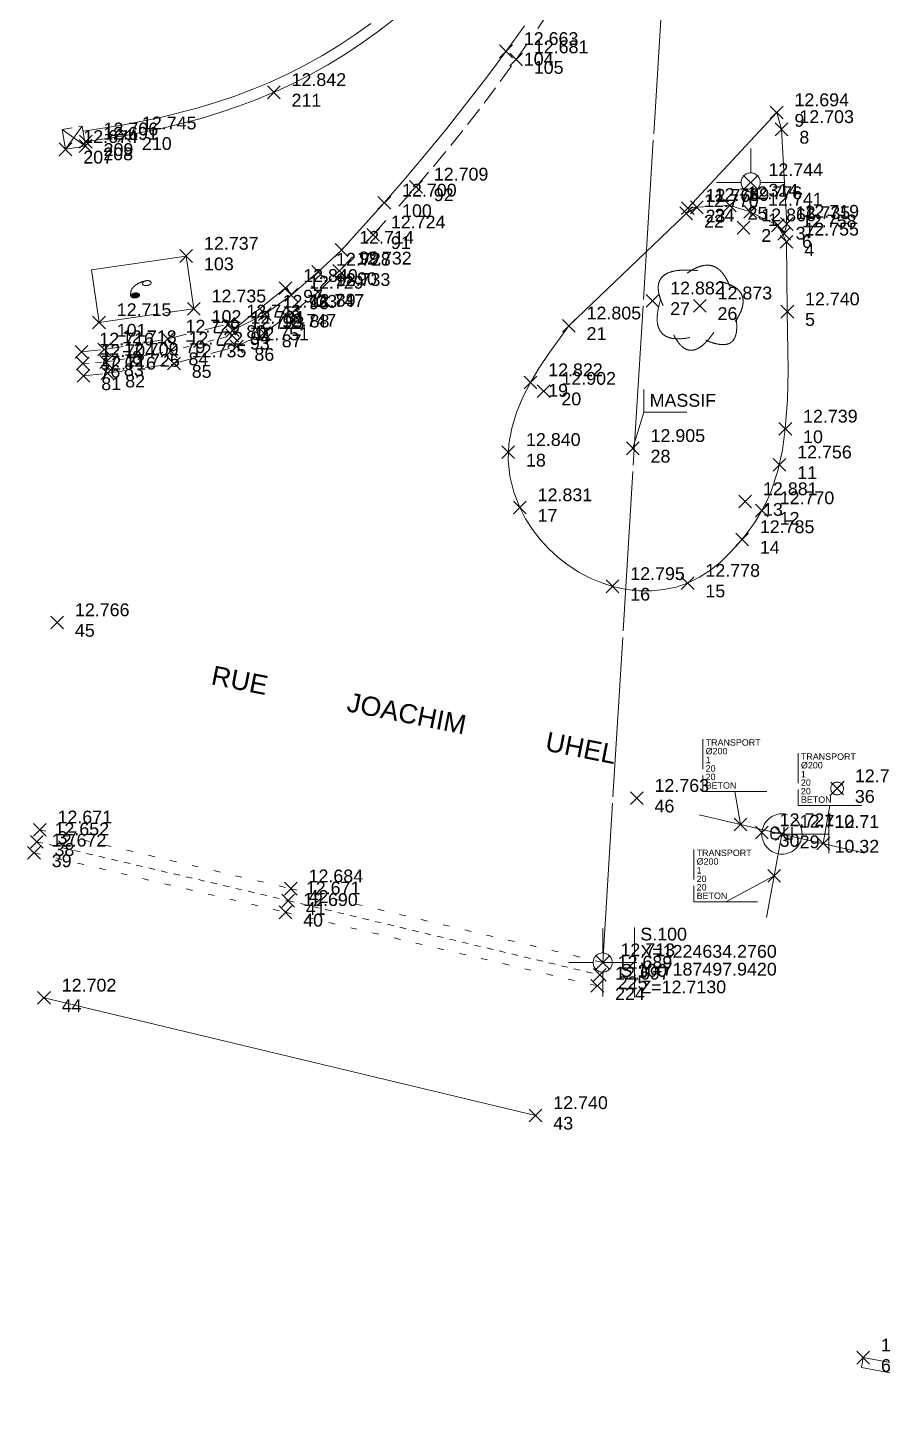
# Model space of a CAD drawing. Header units: metres. Extents: x 1224602 to 1224842, y 7187490 to 7187733.
# Drawn here: x 1224625.27 to 1224638.66, y 7187490.98 to 7187512.58 of the extents above; entities that cross this region are included whole.
import ezdxf
from ezdxf.enums import TextEntityAlignment as Align

# ---------------------------------------------------------------- set-up
doc = ezdxf.new("R2010")
doc.units = ezdxf.units.M
doc.header["$PDMODE"] = 3
doc.header["$PDSIZE"] = 0.1
for name, pattern in [('LL_0822', [2.5, 2.5, 0]), ('LL_0824', [0.35, 0.1, -0.25]), ('LL_0827', [0.2, 0.1, -0.1]), ('LL_0829', [0.6, 0.3, -0.3]), ('ML_2577', [2.5, 2.5, 0]), ('SL_1146', [2.5, 2.5, 0]), ('Socle_Continu', [2.5, 2.5, 0]), ('YL_2901', [2.5, 2.5, 0])]:
    doc.linetypes.add(name, pattern=pattern)
for name, color, linetype, lineweight in [('CLOTU_SCS', 212, 'Socle_Continu', 13), ('EAUPO_SCS', 140, 'Socle_Continu', 13), ('HABIL_SCI', 7, 'Socle_Continu', 13), ('JARDI_SCI', 82, 'Socle_Continu', 13), ('JARDI_SCS', 82, 'Socle_Continu', 13), ('MARQU_PSS', 7, 'Socle_Continu', 13), ('SIGTA_SCI', 7, 'Socle_Continu', 13), ('SIGTM_PSI', 1, 'Socle_Continu', 13), ('SIGTM_SCI', 1, 'Socle_Continu', 13), ('SIGTO_PSI', 255, 'Socle_Continu', 13), ('SIGTO_SCI', 255, 'Socle_Continu', 13), ('TELEC_SCS', 3, 'Socle_Continu', 13), ('VOIRI_SCS', 7, 'Socle_Continu', 13)]:
    doc.layers.add(name, color=color, linetype=linetype, lineweight=lineweight)
for name, color, linetype, lineweight, true_color in [('EAUUS_PSI', 7, 'Socle_Continu', 13, 0x7f3f00), ('EAUUS_SCI', 7, 'Socle_Continu', 13, 0x7f3f00), ('EAUUS_SCS', 7, 'Socle_Continu', 13, 0x7f3f00), ('EAUUS_SCT', 7, 'Socle_Continu', 13, 0x7f3f00), ('SIGTR_PSS', 7, 'Socle_Continu', 13, 0x9966cc), ('SIGTS_PSS', 7, 'Socle_Continu', 13, 0x9966cc)]:
    doc.layers.add(name, color=color, linetype=linetype, lineweight=lineweight, true_color=true_color)
doc.styles.add('Reseaux', font='arial.ttf')
doc.styles.get("Standard").update_dxf_attribs({"font": 'arial.ttf'})
doc.styles.add('Style_1', font='WINGDNG2.TTF')
doc.linetypes.add('CL_0181', pattern='A,3,-0.15,0.4,-0.381,["eu",Standard,S=0.254,R=0,X=-0.2,Y=-0.1],-0.381,0.4,-0.15', length=4.862)
doc.linetypes.add('SL_1142', pattern='A,0.5,0,["£",Style_1,S=0.1,R=0,X=0.2,Y=0],0.5', length=1)

# ---------------------------------------------------------------- blocks, each defined once
blk = doc.blocks.new('YP_1521')
at = {"layer": 'SIGTO_SCI', "color": 7, "linetype": 'Socle_Continu'}
blk.add_point((0, 0), dxfattribs=at)
at = {"layer": 'SIGTA_SCI', "linetype": 'Socle_Continu'}
blk.add_attdef('ALT', (0.278, 0.099), '', height=0.2, dxfattribs=at)
at = {"layer": 'SIGTA_SCI', "linetype": 'Socle_Continu', "flags": 9}
blk.add_attdef('CALQUE_ALT', (1.69, -1.18), '', height=0.2, dxfattribs=at)
at = {"layer": 'SIGTM_SCI', "linetype": 'Socle_Continu'}
blk.add_attdef('MAT', (0.278, -0.223), '', height=0.2, dxfattribs=at)
at = {"layer": 'SIGTM_SCI', "linetype": 'Socle_Continu', "flags": 9}
blk.add_attdef('CALQUE_MAT', (1.69, -1.501), '', height=0.2, dxfattribs=at)
at = {"layer": 'SIGTO_SCI', "linetype": 'Socle_Continu', "flags": 9}
for tag, p in [('ID', (1.69, 0.105)), ('NATURE', (1.69, -0.216)), ('FAMILLE', (1.69, -0.538)), ('CALQUE', (1.69, -0.859)), ('PCRS', (1.69, -1.823))]:
    blk.add_attdef(tag, p, '', height=0.2, dxfattribs=at)
blk = doc.blocks.new('YP_2900')
at = {"layer": 'SIGTO_PSI', "linetype": 'Socle_Continu'}
blk.add_line((0.5, 0), (0, 0), dxfattribs=at)
at = {"layer": 'SIGTO_PSI', "linetype": 'Socle_Continu', "flags": 128}
blk.add_lwpolyline([(0.5, -0.55), (0.5, 0.55)], dxfattribs=at)
at = {"layer": 'SIGTO_PSI', "color": 7, "linetype": 'Socle_Continu'}
blk.add_point((0, 0), dxfattribs=at)
at = {"layer": 'SIGTM_PSI', "color": 1, "linetype": 'Socle_Continu'}
blk.add_attdef('MAT', (0.589, 0.345), '', height=0.2, dxfattribs=at)
at = {"layer": 'SIGTM_PSI', "linetype": 'Socle_Continu', "flags": 9}
blk.add_attdef('CALQUE_MAT', (1.598, -0.695), '', height=0.2, dxfattribs=at)
at = {"layer": 'SIGTO_PSI', "linetype": 'Socle_Continu', "flags": 9}
for tag, p in [('ID', (1.598, 0.59)), ('NATURE', (1.598, 0.269)), ('FAMILLE', (1.598, -0.052)), ('CALQUE', (1.598, -0.374)), ('PCRS', (1.598, -1.016))]:
    blk.add_attdef(tag, p, '', height=0.2, dxfattribs=at)
at = {"layer": 'SIGTO_PSI', "linetype": 'Socle_Continu'}
for tag, p in [('X=', (0.589, 0.075)), ('Y=', (0.589, -0.204)), ('Z=', (0.589, -0.482))]:
    blk.add_attdef(tag, p, '', height=0.2, dxfattribs=at)
blk = doc.blocks.new('TP_1203')
at = {"layer": 'JARDI_SCS', "linetype": 'Socle_Continu'}
for points in [[(-0.02, 0.369, 0.026081), (-0.147, 0.375, 0.000498), (-0.149, 0.375, 0.000061), (-0.149, 0.375, 0.039737), (-0.254, 0.367, 0.05935), (-0.332, 0.345, 0.002412), (-0.335, 0.344, 0.092506), (-0.393, 0.305, 0.000753), (-0.393, 0.305, 0.098491), (-0.424, 0.258, 0.011844), (-0.427, 0.252, 0.083514), (-0.437, 0.191, 0.009601), (-0.437, 0.184, 0.062383), (-0.423, 0.101, 0.027233), (-0.4, 0.034, 0.012932), (-0.386, 0.003)], [(0.317, 0.2, 0.007667), (0.31, 0.219, 0.026874), (0.279, 0.282, 0.047786), (0.236, 0.346, 0.023985), (0.22, 0.364, 0.040407), (0.188, 0.391, 0.05708), (0.15, 0.412, 0.021505), (0.134, 0.418, 0.075257), (0.079, 0.426, 0.004647), (0.075, 0.426, 0.067031), (0.011, 0.416, 0.025669), (-0.025, 0.403, 0.024468), (-0.058, 0.388, 0.036292), (-0.133, 0.341)], [(0.373, -0.166, 0.034341), (0.42, -0.085, 0.016386), (0.431, -0.062, 0.033024), (0.447, -0.013, 0.065516), (0.455, 0.048, 0.004498), (0.455, 0.052, 0.088708), (0.444, 0.108, 0.001985), (0.443, 0.11, 0.087204), (0.413, 0.157, 0.010127), (0.407, 0.164, 0.060799), (0.363, 0.198, 0.037701), (0.311, 0.224, 0.012492), (0.293, 0.231, 0.034867), (0.205, 0.256)], [(-0.414, 0.059, 0.030688), (-0.44, -0.051, 0.042762), (-0.448, -0.139, 0.002681), (-0.448, -0.145, 0.068057), (-0.437, -0.22, 0.027564), (-0.43, -0.238, 0.0661), (-0.407, -0.278, 0.02929), (-0.395, -0.292, 0.071575), (-0.359, -0.319, 0.024959), (-0.339, -0.328, 0.055555), (-0.293, -0.342, 0.042997), (-0.227, -0.347, 0.011964), (-0.208, -0.347, 0.03671), (-0.105, -0.334)], [(0.064, -0.363, 0.004702), (0.076, -0.368, 0.029397), (0.155, -0.395, 0.053456), (0.231, -0.408, 0.017025), (0.243, -0.409, 0.067312), (0.292, -0.402, 0.029038), (0.305, -0.398, 0.085197), (0.338, -0.377, 0.008842), (0.341, -0.374, 0.097758), (0.369, -0.332, 0.000163), (0.369, -0.332, 0.072483), (0.386, -0.268, 0.026786), (0.388, -0.219, 0.018833), (0.387, -0.184, 0.02958), (0.373, -0.081)], [(-0.274, -0.306, 0.039486), (-0.23, -0.38, 0.04359), (-0.198, -0.418, 0.016585), (-0.184, -0.431, 0.081902), (-0.139, -0.459, 0.006579), (-0.135, -0.461, 0.089308), (-0.092, -0.468, 0.016983), (-0.084, -0.468, 0.078527), (-0.037, -0.457, 0.013117), (-0.03, -0.454, 0.063228), (0.027, -0.417, 0.02257), (0.061, -0.386, 0.018838), (0.086, -0.359, 0.027877), (0.148, -0.278)]]:
    blk.add_lwpolyline(points, format="xyb", dxfattribs=at)
at = {"layer": 'JARDI_SCS', "linetype": 'Socle_Continu', "flags": 9}
for tag, p in [('ID', (0.889, 0.246)), ('NATURE', (0.889, -0.075)), ('FAMILLE', (0.889, -0.396)), ('CALQUE', (0.889, -0.718)), ('PCRS', (0.889, -1.039))]:
    blk.add_attdef(tag, p, '', height=0.2, dxfattribs=at)
blk = doc.blocks.new('CP_0161')
at = {"layer": 'EAUUS_SCS', "linetype": 'Socle_Continu', "const_width": 0.0333, "flags": 128}
for points in [[(-0.071, -0.125), (-0.195, -0.125, -0.405328), (-0.27, -0.05), (-0.27, 0.075, -0.999132), (-0.071, 0.075), (-0.071, 0.025), (-0.245, 0.025)], [(0.054, 0.175), (0.054, -0.038, 0.410802), (0.141, -0.125), (0.253, -0.125), (0.253, 0.175)]]:
    blk.add_lwpolyline(points, format="xyb", dxfattribs=at)
at = {"layer": 'EAUUS_SCS', "linetype": 'Socle_Continu'}
blk.add_circle((0, 0), 0.5, dxfattribs=at)
at = {"layer": 'EAUUS_SCS', "linetype": 'Socle_Continu', "flags": 9}
for tag, p in [('ID', (0.989, 0.577)), ('NATURE', (0.989, 0.255)), ('FAMILLE', (0.989, -0.066)), ('CALQUE', (0.989, -0.387)), ('PCRS', (0.989, -0.709)), ('TYPE', (0.989, -1.03))]:
    blk.add_attdef(tag, p, '', height=0.2, dxfattribs=at)
blk = doc.blocks.new('AP_0001')
at = {"layer": 'EAUPO_SCS', "linetype": 'Socle_Continu'}
blk.add_line((0.113, 0.113), (-0.113, -0.113), dxfattribs=at)
blk.add_circle((0, 0), 0.1, dxfattribs=at)
at = {"layer": 'EAUPO_SCS', "linetype": 'Socle_Continu', "flags": 9}
for tag, p in [('ID', (0.809, 0.507)), ('NATURE', (0.809, 0.186)), ('FAMILLE', (0.809, -0.135)), ('CALQUE', (0.809, -0.456)), ('PCRS', (0.809, -0.778))]:
    blk.add_attdef(tag, p, '', height=0.2, dxfattribs=at)
blk = doc.blocks.new('LP_0842')
at = {"layer": 'VOIRI_SCS', "linetype": 'Socle_Continu', "flags": 128}
blk.add_lwpolyline([(1, 0), (1, 0.5), (0, 0)], dxfattribs=at)
at = {"layer": 'VOIRI_SCS', "linetype": 'Socle_Continu', "flags": 9}
for tag, p in [('ID', (1.488, 0.614)), ('NATURE', (1.488, 0.292)), ('FAMILLE', (1.488, -0.029)), ('CALQUE', (1.488, -0.35)), ('PCRS', (1.488, -0.672))]:
    blk.add_attdef(tag, p, '', height=0.2, dxfattribs=at)
blk = doc.blocks.new('IP_0645')
at = {"layer": 'TELEC_SCS', "linetype": 'Socle_Continu'}
h = blk.add_hatch(color=256, dxfattribs=at)
edge = h.paths.add_edge_path()
edge.add_ellipse((0.552, 0.603), major_axis=(-0.0325, 0.0325), ratio=1, start_angle=-134.959, end_angle=45.041, ccw=False)
edge.add_ellipse((0.552, 0.603), major_axis=(0.0325, 0.0325), ratio=1, start_angle=135.041, end_angle=315.041, ccw=False)
h = blk.add_hatch(color=256, dxfattribs=at)
edge = h.paths.add_edge_path()
edge.add_ellipse((0.414, 0.404), major_axis=(0.0324, 0.0324), ratio=1, start_angle=-44.959, end_angle=135.041, ccw=False)
edge.add_ellipse((0.414, 0.404), major_axis=(0.0324, 0.0324), ratio=1, start_angle=135.041, end_angle=315.041, ccw=False)
at = {"layer": 'TELEC_SCS', "linetype": 'Socle_Continu', "flags": 128}
blk.add_lwpolyline([(0, 1), (1, 1), (1, 0), (0, 0)], close=True, dxfattribs=at)
at = {"layer": 'TELEC_SCS', "linetype": 'Socle_Continu'}
for points in [[(0.47, 0.622, 0.070816), (0.429, 0.592, 0.035655), (0.413, 0.573, 0.098491)], [(0.55, 0.649, 0.060394), (0.492, 0.633, 0.025244), (0.47, 0.622, 0.098491)], [(0.598, 0.603, 0.098311), (0.594, 0.621, 0.098491), (0.584, 0.636, 0.098491), (0.57, 0.646, 0.098491), (0.552, 0.649, 0.098491), (0.534, 0.646, 0.098491), (0.52, 0.636, 0.098491), (0.51, 0.621, 0.098491), (0.506, 0.603, 0.000179), (0.506, 0.603, 0.098491)], [(0.506, 0.603, 0.098311), (0.51, 0.586, 0.098491), (0.52, 0.571, 0.098491), (0.534, 0.561, 0.098491), (0.552, 0.557, 0.098491), (0.57, 0.561, 0.098491), (0.584, 0.571, 0.098491), (0.594, 0.586, 0.098491), (0.598, 0.603, 0.000179), (0.598, 0.603, 0.098491)], [(0.378, 0.5, 0.062521), (0.367, 0.41, 0.003745), (0.367, 0.404, 0.098491)], [(0.46, 0.404, 0.098311), (0.457, 0.422, 0.098491), (0.447, 0.437, 0.098491), (0.432, 0.447, 0.098491), (0.414, 0.45, 0.098491), (0.397, 0.447, 0.098491), (0.382, 0.437, 0.098491), (0.372, 0.422, 0.098491), (0.369, 0.404, 0.000179), (0.369, 0.404, 0.098491)], [(0.413, 0.573, 0.059478), (0.388, 0.529, 0.035459), (0.378, 0.5, 0.098491)], [(0.369, 0.404, 0.098311), (0.372, 0.387, 0.098491), (0.382, 0.372, 0.098491), (0.397, 0.362, 0.098491), (0.414, 0.359, 0.098491), (0.432, 0.362, 0.098491), (0.447, 0.372, 0.098491), (0.457, 0.387, 0.098491), (0.46, 0.404, 0.000179), (0.46, 0.404, 0.098491)]]:
    blk.add_lwpolyline(points, format="xyb", dxfattribs=at)
at = {"layer": 'TELEC_SCS', "linetype": 'Socle_Continu', "flags": 9}
for tag, p in [('ID', (1.139, 0.951)), ('NATURE', (1.139, 0.63)), ('FAMILLE', (1.139, 0.309)), ('CALQUE', (1.139, -0.012)), ('PCRS', (1.139, -0.334))]:
    blk.add_attdef(tag, p, '', height=0.2, dxfattribs=at)
blk = doc.blocks.new('SP_1162')
at = {"layer": 'CLOTU_SCS', "linetype": 'Socle_Continu'}
for p, q in [((0, 0), (1, 1)), ((0, 1), (1, 0))]:
    blk.add_line(p, q, dxfattribs=at)
at = {"layer": 'CLOTU_SCS', "linetype": 'Socle_Continu', "flags": 128}
blk.add_lwpolyline([(1, 0), (0, 0), (0, 1), (1, 1)], close=True, dxfattribs=at)
at = {"layer": 'CLOTU_SCS', "linetype": 'Socle_Continu', "flags": 9}
for tag, p in [('NATURE', (1.089, -0.022)), ('ID', (1.089, 0.299)), ('CALQUE', (1.089, -0.665)), ('FAMILLE', (1.089, -0.344)), ('PCRS', (1.089, -0.986))]:
    blk.add_attdef(tag, p, '', height=0.2, dxfattribs=at)
blk = doc.blocks.new('YP_2908')
at = {"layer": 'SIGTR_PSS', "linetype": 'Socle_Continu'}
for p, q in [((0, 0.15), (0, 0.533)), ((-0.15, 0), (-0.533, 0)), ((0.15, 0), (0.533, 0)), ((0.533, 0), (0.15, 0)), ((0, -0.15), (0, -0.533))]:
    blk.add_line(p, q, dxfattribs=at)
blk.add_circle((0, 0), 0.15, dxfattribs=at)
at = {"layer": 'SIGTR_PSS', "linetype": 'Socle_Continu', "flags": 9}
for tag, p in [('ID', (0.884, 0.274)), ('NATURE', (0.884, -0.047)), ('FAMILLE', (0.884, -0.368)), ('CALQUE', (0.884, -0.689)), ('PCRS', (0.884, -1.011))]:
    blk.add_attdef(tag, p, '', height=0.2, dxfattribs=at)
blk = doc.blocks.new('YP_2903')
at = {"layer": 'SIGTR_PSS', "color": 1, "linetype": 'Socle_Continu'}
blk.add_line((0, 0.15), (0, 0.533), dxfattribs=at)
at = {"layer": 'SIGTR_PSS', "color": 5, "linetype": 'Socle_Continu'}
blk.add_line((-0.15, 0), (-0.533, 0), dxfattribs=at)
at = {"layer": 'SIGTR_PSS', "color": 3, "linetype": 'Socle_Continu'}
blk.add_line((0.15, 0), (0.533, 0), dxfattribs=at)
at = {"layer": 'SIGTR_PSS', "color": 2, "linetype": 'Socle_Continu'}
blk.add_line((0, -0.15), (0, -0.533), dxfattribs=at)
at = {"layer": 'SIGTR_PSS', "color": 4, "linetype": 'Socle_Continu'}
blk.add_circle((0, 0), 0.15, dxfattribs=at)
at = {"layer": 'SIGTR_PSS', "linetype": 'Socle_Continu', "flags": 9}
for tag, p in [('ID', (1.343, 0.305)), ('NATURE', (1.343, -0.016)), ('FAMILLE', (1.343, -0.337)), ('CALQUE', (1.343, -0.659)), ('PCRS', (1.343, -0.98))]:
    blk.add_attdef(tag, p, '', height=0.2, dxfattribs=at)
blk = doc.blocks.new('ZP_1565')
at = {"layer": 'HABIL_SCI', "linetype": 'Socle_Continu'}
blk.add_attdef('TYPE', text='', height=0.3, dxfattribs=at).set_placement((0, 0), align=Align.MIDDLE_CENTER)
at = {"layer": 'HABIL_SCI', "linetype": 'Socle_Continu', "flags": 9}
for tag, p in [('ID', (0.547, -0.599)), ('NATURE', (0.547, -0.92)), ('FAMILLE', (0.547, -1.242)), ('CALQUE', (0.547, -1.563)), ('PCRS', (0.533, -1.833))]:
    blk.add_attdef(tag, p, '', height=0.2, dxfattribs=at)
blk = doc.blocks.new('*U58')
at = {"layer": 'EAUUS_PSI', "linetype": 'Socle_Continu'}
blk.add_line((0.733, 0), (0, 0), dxfattribs=at)
at = {"layer": 'EAUUS_PSI', "linetype": 'Socle_Continu', "flags": 128}
blk.add_lwpolyline([(0.733, -0.3), (0.733, 0.3)], dxfattribs=at)
at = {"layer": 'EAUUS_PSI', "linetype": 'Socle_Continu'}
blk.add_point((0, 0), dxfattribs=at)
at = {"layer": 'EAUUS_PSI', "linetype": 'Socle_Continu', "style": 'Reseaux', "flags": 9}
for tag, p in [('ID', (2.525, 0.541)), ('NATURE', (2.525, 0.22))]:
    blk.add_attdef(tag, p, '', height=0.2, dxfattribs=at)
at = {"layer": 'EAUUS_PSI', "linetype": 'Socle_Continu'}
for tag, p in [('TAMPON', (0.824, 0.196)), ('RADIER', (0.824, -0.192))]:
    blk.add_attdef(tag, text='', height=0.2, dxfattribs=at).set_placement(p, align=Align.MIDDLE_LEFT)
at = {"layer": 'EAUUS_PSI', "linetype": 'Socle_Continu', "flags": 9}
for tag, p in [('FAMILLE', (2.525, -0.101)), ('CALQUE', (2.525, -0.423))]:
    blk.add_attdef(tag, p, '', height=0.2, dxfattribs=at)
blk = doc.blocks.new('*U57')
at = {"layer": 'EAUUS_SCI', "linetype": 'Socle_Continu'}
blk.add_line((-0.182, 1.035), (0, 0), dxfattribs=at)
at = {"layer": 'EAUUS_SCI', "linetype": 'Socle_Continu', "flags": 128}
blk.add_lwpolyline([(0.818, 1.035), (-1.182, 1.035), (-1.182, 2.674)], dxfattribs=at)
at = {"layer": 'EAUUS_SCI', "linetype": 'Socle_Continu'}
blk.add_point((0, 0), dxfattribs=at)
for tag, p in [('TYPE', (-1.093, 2.469)), ('DIAM', (-1.093, 2.199)), ('NBR', (-1.093, 1.92)), ('LARG', (-1.093, 1.654)), ('HAUT', (-1.093, 1.389)), ('MATER', (-1.093, 1.123))]:
    blk.add_attdef(tag, p, '', height=0.2, dxfattribs=at)
at = {"layer": 'EAUUS_SCI', "linetype": 'Socle_Continu', "flags": 9}
for tag, p in [('NATURE', (2.47, 1.097)), ('ID', (2.47, 1.418)), ('FAMILLE', (2.47, 0.776)), ('CALQUE', (2.47, 0.454))]:
    blk.add_attdef(tag, p, '', height=0.2, dxfattribs=at)
blk = doc.blocks.new('*U59')
at = {"layer": 'EAUUS_SCI', "linetype": 'Socle_Continu'}
blk.add_line((-1.516, -0.814), (0, 0), dxfattribs=at)
at = {"layer": 'EAUUS_SCI', "linetype": 'Socle_Continu', "flags": 128}
blk.add_lwpolyline([(-0.516, -0.814), (-2.516, -0.814), (-2.516, 0.825)], dxfattribs=at)
at = {"layer": 'EAUUS_SCI', "linetype": 'Socle_Continu'}
blk.add_point((0, 0), dxfattribs=at)
at = {"layer": 'EAUUS_SCI', "linetype": 'Socle_Continu', "flags": 9}
for tag, p in [('NATURE', (2.47, 1.097)), ('ID', (2.47, 1.418)), ('FAMILLE', (2.47, 0.776)), ('CALQUE', (2.47, 0.454))]:
    blk.add_attdef(tag, p, '', height=0.2, dxfattribs=at)
at = {"layer": 'EAUUS_SCI', "linetype": 'Socle_Continu'}
for tag, p in [('TYPE', (-2.427, 0.62)), ('DIAM', (-2.427, 0.349)), ('NBR', (-2.427, 0.071)), ('LARG', (-2.427, -0.195)), ('HAUT', (-2.427, -0.461)), ('MATER', (-2.427, -0.726))]:
    blk.add_attdef(tag, p, '', height=0.2, dxfattribs=at)
blk = doc.blocks.new('*U60')
at = {"layer": 'EAUUS_SCI', "linetype": 'Socle_Continu'}
blk.add_line((0.209, 1.19), (0, 0), dxfattribs=at)
at = {"layer": 'EAUUS_SCI', "linetype": 'Socle_Continu', "flags": 128}
blk.add_lwpolyline([(1.209, 1.19), (-0.791, 1.19), (-0.791, 2.828)], dxfattribs=at)
at = {"layer": 'EAUUS_SCI', "linetype": 'Socle_Continu'}
blk.add_point((0, 0), dxfattribs=at)
for tag, p in [('TYPE', (-0.702, 2.623)), ('DIAM', (-0.702, 2.353)), ('NBR', (-0.702, 2.074)), ('LARG', (-0.702, 1.809)), ('HAUT', (-0.702, 1.543)), ('MATER', (-0.702, 1.277))]:
    blk.add_attdef(tag, p, '', height=0.2, dxfattribs=at)
at = {"layer": 'EAUUS_SCI', "linetype": 'Socle_Continu', "flags": 9}
for tag, p in [('NATURE', (2.47, 1.097)), ('ID', (2.47, 1.418)), ('FAMILLE', (2.47, 0.776)), ('CALQUE', (2.47, 0.454))]:
    blk.add_attdef(tag, p, '', height=0.2, dxfattribs=at)
blk = doc.blocks.new('*U113')
at = {"layer": 'JARDI_SCI', "linetype": 'Socle_Continu'}
blk.add_line((0.175, 0.564), (0, 0), dxfattribs=at)
at = {"layer": 'JARDI_SCI', "linetype": 'Socle_Continu', "flags": 128}
blk.add_lwpolyline([(0.848, 0.564), (0.175, 0.564), (0.175, 0.921)], dxfattribs=at)
at = {"layer": 'JARDI_SCI', "linetype": 'Socle_Continu'}
blk.add_point((0, 0), dxfattribs=at)
blk.add_attdef('TXT', (0.264, 0.651), '', height=0.2, dxfattribs=at)
at = {"layer": 'JARDI_SCI', "linetype": 'Socle_Continu', "flags": 9}
for tag, p in [('ID', (1.967, 0.144)), ('NATURE', (1.967, -0.177)), ('FAMILLE', (1.967, -0.499)), ('CALQUE', (1.967, -0.82)), ('PCRS', (1.967, -1.141))]:
    blk.add_attdef(tag, p, '', height=0.2, dxfattribs=at)

msp = doc.modelspace()

# ---------------------------------------------------------------- linework, layer by layer
at = {"layer": 'CLOTU_SCS', "linetype": 'SL_1146'}
for points in [[(1224626.139, 7187510.958, 12.683), (1224626.754, 7187511.053, 12.731), (1224627.351, 7187511.171, 12.762), (1224627.941, 7187511.321, 12.788), (1224628.23, 7187511.409, 12.799), (1224628.516, 7187511.506, 12.81), (1224628.799, 7187511.613, 12.821), (1224629.059, 7187511.721, 12.83), (1224629.077, 7187511.729, 12.83), (1224629.353, 7187511.857, 12.837), (1224629.622, 7187511.994, 12.834), (1224629.886, 7187512.142, 12.831), (1224630.145, 7187512.3, 12.828), (1224630.397, 7187512.467, 12.825), (1224630.643, 7187512.643, 12.822)], [(1224626.167, 7187510.79, 12.704), (1224626.783, 7187510.886, 12.745), (1224627.388, 7187511.005, 12.769), (1224627.986, 7187511.157, 12.793), (1224628.281, 7187511.247, 12.805), (1224628.574, 7187511.346, 12.818), (1224628.862, 7187511.455, 12.83), (1224629.126, 7187511.565, 12.842), (1224629.147, 7187511.574, 12.842), (1224629.427, 7187511.704, 12.837), (1224629.702, 7187511.844, 12.832), (1224629.972, 7187511.995, 12.828), (1224630.236, 7187512.156, 12.825), (1224630.494, 7187512.327, 12.822), (1224630.745, 7187512.507, 12.82), (1224630.989, 7187512.696, 12.819)], [(1224641.666, 7187490.978, 12.68), (1224638.326, 7187491.6, 12.68), (1224638.355, 7187491.757, 12.68)], [(1224641.688, 7187491.136, 12.608), (1224641.669, 7187491.14, 12.609), (1224638.355, 7187491.757, 12.68)]]:
    msp.add_polyline3d(points, dxfattribs=at)
at = {"layer": 'CLOTU_SCS', "linetype": 'SL_1142'}
msp.add_polyline3d([(1224633.224, 7187495.549, 12.74), (1224625.528, 7187497.389, 12.702)], dxfattribs=at)
at = {"layer": 'EAUUS_SCT', "linetype": 'CL_0181'}
for points in [[(1224637.082, 7187499.954, 10.32), (1224635.787, 7187500.252, 10.32)], [(1224636.838, 7187498.647, 10.32), (1224637.082, 7187499.954, 10.32)], [(1224637.082, 7187499.954, 10.32), (1224638.377, 7187499.655, 10.32)]]:
    msp.add_polyline3d(points, dxfattribs=at)
at = {"layer": 'MARQU_PSS', "linetype": 'ML_2577'}
msp.add_polyline3d([(1224637.118, 7187509.352, 12.758), (1224637.157, 7187509.503, 12.719), (1224637.077, 7187510.985, 12.703), (1224637, 7187511.249, 12.694), (1224635.609, 7187509.751, 12.764), (1224635.75, 7187509.765, 12.759)], dxfattribs=at)
at = {"layer": 'SIGTS_PSS', "linetype": 'YL_2901'}
msp.add_polyline3d([(1224634.276, 7187497.942, 12.713), (1224637.589, 7187551.832, 12.266), (1224655.154, 7187593.64, 11.976), (1224718.643, 7187594.665, 11.273)], dxfattribs=at)
at = {"layer": 'VOIRI_SCS', "linetype": 'LL_0829'}
for points in [[(1224626.147, 7187507.126, 12.716), (1224626.521, 7187507.169, 12.725), (1224627.563, 7187507.319, 12.735), (1224628.544, 7187507.585, 12.751), (1224628.972, 7187507.797, 12.747), (1224629.408, 7187508.107, 12.747), (1224629.818, 7187508.435, 12.733), (1224630.152, 7187508.77, 12.732), (1224630.681, 7187509.335, 12.724), (1224631.353, 7187510.085, 12.709), (1224631.628, 7187510.406, 12.704), (1224631.897, 7187510.732, 12.7), (1224632.161, 7187511.062, 12.695), (1224632.419, 7187511.396, 12.69), (1224632.672, 7187511.735, 12.686), (1224632.919, 7187512.078, 12.681), (1224633.259, 7187512.566, 12.672), (1224633.594, 7187513.057, 12.662)], [(1224626.116, 7187507.503, 12.716), (1224626.472, 7187507.538, 12.718), (1224627.466, 7187507.705, 12.729), (1224628.418, 7187507.941, 12.743)]]:
    msp.add_polyline3d(points, dxfattribs=at)
at = {"layer": 'VOIRI_SCS', "linetype": 'LL_0822'}
for points in [[(1224630.856, 7187509.835, 12.7), (1224631.188, 7187510.219, 12.694), (1224631.514, 7187510.607, 12.688), (1224631.835, 7187511, 12.681), (1224632.15, 7187511.398, 12.675), (1224632.459, 7187511.8, 12.669), (1224632.762, 7187512.207, 12.663), (1224633.05, 7187512.604, 12.653)], [(1224628.483, 7187507.843, 12.731), (1224628.985, 7187508.094, 12.733), (1224629.399, 7187508.392, 12.729), (1224629.823, 7187508.753, 12.728), (1224630.185, 7187509.096, 12.714), (1224630.856, 7187509.835, 12.7)], [(1224633.745, 7187507.911, 12.805), (1224635.584, 7187509.67, 12.77), (1224635.75, 7187509.765, 12.759), (1224636.266, 7187509.793, 12.776), (1224636.587, 7187509.693, 12.741)], [(1224636.587, 7187509.693, 12.741), (1224637.019, 7187509.482, 12.735), (1224637.155, 7187509.224, 12.755), (1224637.166, 7187508.132, 12.74)], [(1224637.166, 7187508.132, 12.74), (1224637.181, 7187507.212, 12.738), (1224637.169, 7187506.753, 12.738), (1224637.135, 7187506.296, 12.739), (1224637.09, 7187505.965, 12.749), (1224637.018, 7187505.638, 12.758), (1224636.911, 7187505.32, 12.763), (1224636.845, 7187505.167, 12.767), (1224636.769, 7187505.018, 12.77), (1224636.663, 7187504.843, 12.775), (1224636.544, 7187504.675, 12.781), (1224636.415, 7187504.514, 12.784), (1224636.274, 7187504.359, 12.783), (1224636.124, 7187504.215, 12.781), (1224635.962, 7187504.085, 12.78), (1224635.79, 7187503.973, 12.779), (1224635.606, 7187503.882, 12.778), (1224635.424, 7187503.82, 12.78), (1224635.234, 7187503.78, 12.783), (1224635.04, 7187503.761, 12.785), (1224634.843, 7187503.762, 12.788), (1224634.646, 7187503.784, 12.791), (1224634.451, 7187503.825, 12.795), (1224634.261, 7187503.884, 12.797), (1224634.078, 7187503.961, 12.799), (1224633.902, 7187504.054, 12.802), (1224633.735, 7187504.162, 12.805), (1224633.577, 7187504.284, 12.809), (1224633.431, 7187504.419, 12.813), (1224633.297, 7187504.566, 12.817), (1224633.176, 7187504.723, 12.822), (1224633.069, 7187504.89, 12.826), (1224632.979, 7187505.065, 12.831), (1224632.885, 7187505.306, 12.832), (1224632.824, 7187505.555, 12.835), (1224632.797, 7187505.807, 12.838), (1224632.807, 7187506.06, 12.837), (1224632.853, 7187506.31, 12.833), (1224632.928, 7187506.554, 12.829), (1224633.027, 7187506.792, 12.825), (1224633.144, 7187507.022, 12.822), (1224633.282, 7187507.254, 12.817), (1224633.431, 7187507.478, 12.813), (1224633.745, 7187507.911, 12.805)]]:
    msp.add_polyline3d(points, dxfattribs=at)
at = {"layer": 'VOIRI_SCS', "linetype": 'LL_0827'}
for points in [[(1224626.134, 7187507.321, 12.704), (1224626.502, 7187507.344, 12.709), (1224627.512, 7187507.515, 12.722), (1224628.473, 7187507.761, 12.733)], [(1224625.414, 7187499.833, 12.652), (1224629.349, 7187498.911, 12.671), (1224634.232, 7187497.748, 12.689)]]:
    msp.add_polyline3d(points, dxfattribs=at)
at = {"layer": 'VOIRI_SCS', "linetype": 'LL_0824'}
for points in [[(1224625.461, 7187500.021, 12.671), (1224629.392, 7187499.098, 12.684), (1224634.276, 7187497.942, 12.713)], [(1224625.371, 7187499.659, 12.672), (1224629.308, 7187498.728, 12.69), (1224634.192, 7187497.576, 12.697)]]:
    msp.add_polyline3d(points, dxfattribs=at)

# ---------------------------------------------------------------- block references
at = {"layer": 'CLOTU_SCS', "color": 6, "linetype": 'Socle_Continu', "xscale": 0.3164722152466436, "yscale": 0.3164722152466436, "rotation": 9.293740672501242}
msp.add_blockref('SP_1162', (1224625.865, 7187510.673, 12.674), dxfattribs=at)
at = {"layer": 'EAUPO_SCS', "linetype": 'Socle_Continu'}
msp.add_blockref('AP_0001', (1224637.946, 7187500.666, 12.726), dxfattribs=at)
at = {"layer": 'EAUUS_PSI', "linetype": 'Socle_Continu'}
ref = msp.add_blockref('*U58', (1224637.082, 7187499.954, 12.71), dxfattribs=at)
ref.add_attrib('TAMPON', '12.71', dxfattribs={"linetype": 'Socle_Continu', "height": 0.2}).set_placement((1224637.906, 7187500.149), align=Align.MIDDLE_LEFT)
ref.add_attrib('RADIER', '10.32', dxfattribs={"linetype": 'Socle_Continu', "height": 0.2}).set_placement((1224637.906, 7187499.762), align=Align.MIDDLE_LEFT)
at = {"layer": 'EAUUS_SCI', "linetype": 'Socle_Continu', "xscale": 0.5, "yscale": 0.5, "zscale": 0.5}
for name, p in [('*U57', (1224636.434, 7187500.103)), ('*U60', (1224637.73, 7187499.804)), ('*U59', (1224636.96, 7187499.3))]:
    msp.add_blockref(name, p, dxfattribs=at).add_auto_attribs({'TYPE': 'TRANSPORT', 'DIAM': 'Ø200', 'NBR': '1', 'LARG': '20', 'HAUT': '20', 'MATER': 'BETON'})
at = {"layer": 'EAUUS_SCS', "linetype": 'Socle_Continu', "xscale": 0.6303107777376342, "yscale": 0.6303107777376342}
msp.add_blockref('CP_0161', (1224637.082, 7187499.954, 12.71), dxfattribs=at)
at = {"layer": 'HABIL_SCI', "linetype": 'Socle_Continu', "rotation": 348.7979026143228}
msp.add_blockref('ZP_1565', (1224631.322, 7187501.82), dxfattribs=at).add_auto_attribs({'TYPE': 'RUE           JOACHIM           UHEL'})
at = {"layer": 'JARDI_SCI', "linetype": 'Socle_Continu'}
msp.add_blockref('*U113', (1224634.747, 7187505.992, 12.905), dxfattribs=at).add_auto_attribs({'TXT': 'MASSIF'})
at = {"layer": 'JARDI_SCS', "linetype": 'Socle_Continu', "xscale": 1.490171103324788, "yscale": 1.490171103324788}
msp.add_blockref('TP_1203', (1224635.796, 7187508.224, 12.873), dxfattribs=at)
at = {"layer": 'SIGTO_PSI', "color": 193, "linetype": 'Socle_Continu'}
msp.add_blockref('YP_2900', (1224634.276, 7187497.942, 12.713), dxfattribs=at).add_auto_attribs({'MAT': 'S.100', 'X=': 'X=1224634.2760', 'Y=': 'Y=7187497.9420', 'Z=': 'Z=12.7130'})
at = {"layer": 'SIGTO_SCI', "linetype": 'Socle_Continu'}
for p, values in [((1224632.762, 7187512.207, 12.663), {'ALT': '12.663', 'MAT': '104'}), ((1224632.919, 7187512.078, 12.681), {'ALT': '12.681', 'MAT': '105'}), ((1224629.126, 7187511.565, 12.842), {'ALT': '12.842', 'MAT': '211'}), ((1224637, 7187511.249, 12.694), {'ALT': '12.694', 'MAT': '9'}), ((1224637.077, 7187510.985, 12.703), {'ALT': '12.703', 'MAT': '8'}), ((1224626.183, 7187510.792, 12.706), {'ALT': '12.706', 'MAT': '209'}), ((1224626.783, 7187510.886, 12.745), {'ALT': '12.745', 'MAT': '210'}), ((1224625.865, 7187510.673, 12.674), {'ALT': '12.674', 'MAT': '207'}), ((1224626.178, 7187510.724, 12.691), {'ALT': '12.691', 'MAT': '208'}), ((1224636.593, 7187510.155, 12.744), {'ALT': '12.744', 'MAT': '314'}), ((1224631.353, 7187510.085, 12.709), {'ALT': '12.709', 'MAT': '92'}), ((1224630.856, 7187509.835, 12.7), {'ALT': '12.700', 'MAT': '100'}), ((1224635.584, 7187509.67, 12.77), {'ALT': '12.770', 'MAT': '22'}), ((1224635.609, 7187509.751, 12.764), {'ALT': '12.764', 'MAT': '23'}), ((1224635.75, 7187509.765, 12.759), {'ALT': '12.759', 'MAT': '24'}), ((1224636.266, 7187509.793, 12.776), {'ALT': '12.776', 'MAT': '25'}), ((1224636.587, 7187509.693, 12.741), {'ALT': '12.741', 'MAT': '1'}), ((1224637.019, 7187509.482, 12.735), {'ALT': '12.735', 'MAT': '3'}), ((1224637.157, 7187509.503, 12.719), {'ALT': '12.719', 'MAT': '7'}), ((1224630.681, 7187509.335, 12.724), {'ALT': '12.724', 'MAT': '91'}), ((1224636.481, 7187509.447, 12.866), {'ALT': '12.866', 'MAT': '2'}), ((1224637.118, 7187509.352, 12.758), {'ALT': '12.758', 'MAT': '6'}), ((1224630.185, 7187509.096, 12.714), {'ALT': '12.714', 'MAT': '99'}), ((1224637.155, 7187509.224, 12.755), {'ALT': '12.755', 'MAT': '4'}), ((1224627.755, 7187509.002, 12.737), {'ALT': '12.737', 'MAT': '103'}), ((1224629.823, 7187508.753, 12.728), {'ALT': '12.728', 'MAT': '98'}), ((1224630.152, 7187508.77, 12.732), {'ALT': '12.732', 'MAT': '90'}), ((1224629.308, 7187508.498, 12.84), {'ALT': '12.840', 'MAT': '97'}), ((1224629.399, 7187508.392, 12.729), {'ALT': '12.729', 'MAT': '96'}), ((1224629.818, 7187508.435, 12.733), {'ALT': '12.733', 'MAT': '89'}), ((1224627.874, 7187508.177, 12.735), {'ALT': '12.735', 'MAT': '102'}), ((1224635.054, 7187508.302, 12.882), {'ALT': '12.882', 'MAT': '27'}), ((1224635.796, 7187508.224, 12.873), {'ALT': '12.873', 'MAT': '26'}), ((1224626.389, 7187507.963, 12.715), {'ALT': '12.715', 'MAT': '101'}), ((1224628.418, 7187507.941, 12.743), {'ALT': '12.743', 'MAT': '80'}), ((1224628.985, 7187508.094, 12.733), {'ALT': '12.733', 'MAT': '95'}), ((1224629.408, 7187508.107, 12.747), {'ALT': '12.747', 'MAT': '88'}), ((1224637.166, 7187508.132, 12.74), {'ALT': '12.740', 'MAT': '5'}), ((1224628.473, 7187507.761, 12.733), {'ALT': '12.733', 'MAT': '93'}), ((1224628.483, 7187507.843, 12.731), {'ALT': '12.731', 'MAT': '94'}), ((1224628.972, 7187507.797, 12.747), {'ALT': '12.747', 'MAT': '87'}), ((1224633.745, 7187507.911, 12.805), {'ALT': '12.805', 'MAT': '21'}), ((1224626.472, 7187507.538, 12.718), {'ALT': '12.718', 'MAT': '78'}), ((1224627.466, 7187507.705, 12.729), {'ALT': '12.729', 'MAT': '79'}), ((1224627.512, 7187507.515, 12.722), {'ALT': '12.722', 'MAT': '84'}), ((1224628.544, 7187507.585, 12.751), {'ALT': '12.751', 'MAT': '86'}), ((1224626.116, 7187507.503, 12.716), {'ALT': '12.716', 'MAT': '77'}), ((1224626.134, 7187507.321, 12.704), {'ALT': '12.704', 'MAT': '76'}), ((1224626.502, 7187507.344, 12.709), {'ALT': '12.709', 'MAT': '83'}), ((1224627.563, 7187507.319, 12.735), {'ALT': '12.735', 'MAT': '85'}), ((1224626.147, 7187507.126, 12.716), {'ALT': '12.716', 'MAT': '81'}), ((1224626.521, 7187507.169, 12.725), {'ALT': '12.725', 'MAT': '82'}), ((1224633.144, 7187507.022, 12.822), {'ALT': '12.822', 'MAT': '19'}), ((1224633.351, 7187506.888, 12.902), {'ALT': '12.902', 'MAT': '20'}), ((1224637.135, 7187506.296, 12.739), {'ALT': '12.739', 'MAT': '10'}), ((1224632.797, 7187505.93, 12.84), {'ALT': '12.840', 'MAT': '18'}), ((1224634.747, 7187505.992, 12.905), {'ALT': '12.905', 'MAT': '28'}), ((1224637.043, 7187505.735, 12.756), {'ALT': '12.756', 'MAT': '11'}), ((1224636.508, 7187505.159, 12.881), {'ALT': '12.881', 'MAT': '13'}), ((1224632.979, 7187505.065, 12.831), {'ALT': '12.831', 'MAT': '17'}), ((1224636.769, 7187505.018, 12.77), {'ALT': '12.770', 'MAT': '12'}), ((1224636.458, 7187504.565, 12.785), {'ALT': '12.785', 'MAT': '14'}), ((1224635.606, 7187503.882, 12.778), {'ALT': '12.778', 'MAT': '15'}), ((1224634.429, 7187503.831, 12.795), {'ALT': '12.795', 'MAT': '16'}), ((1224625.734, 7187503.265, 12.766), {'ALT': '12.766', 'MAT': '45'}), ((1224637.946, 7187500.666, 12.726), {'ALT': '12.726', 'MAT': '36'}), ((1224634.809, 7187500.515, 12.763), {'ALT': '12.763', 'MAT': '46'}), ((1224625.461, 7187500.021, 12.671), {'ALT': '12.671', 'MAT': '37'}), ((1224636.768, 7187499.977, 12.721), {'ALT': '12.721', 'MAT': '30'}), ((1224637.082, 7187499.954, 12.71), {'ALT': '12.710', 'MAT': '29'}), ((1224625.414, 7187499.833, 12.652), {'ALT': '12.652', 'MAT': '38'}), ((1224625.371, 7187499.659, 12.672), {'ALT': '12.672', 'MAT': '39'}), ((1224629.392, 7187499.098, 12.684), {'ALT': '12.684', 'MAT': '42'}), ((1224629.349, 7187498.911, 12.671), {'ALT': '12.671', 'MAT': '41'}), ((1224629.308, 7187498.728, 12.69), {'ALT': '12.690', 'MAT': '40'}), ((1224634.276, 7187497.942, 12.713), {'ALT': '12.713', 'MAT': 'S.100'}), ((1224634.192, 7187497.576, 12.697), {'ALT': '12.697', 'MAT': '224'}), ((1224634.232, 7187497.748, 12.689), {'ALT': '12.689', 'MAT': '225'}), ((1224625.528, 7187497.389, 12.702), {'ALT': '12.702', 'MAT': '44'}), ((1224633.224, 7187495.549, 12.74), {'ALT': '12.740', 'MAT': '43'}), ((1224638.355, 7187491.757, 12.68), {'ALT': '12.680', 'MAT': '69'})]:
    msp.add_blockref('YP_1521', p, dxfattribs=at).add_auto_attribs(values)
at = {"layer": 'SIGTR_PSS', "color": 193, "linetype": 'Socle_Continu'}
msp.add_blockref('YP_2908', (1224636.593, 7187510.155, 12.744), dxfattribs=at)
at = {"layer": 'SIGTR_PSS', "linetype": 'Socle_Continu'}
msp.add_blockref('YP_2903', (1224634.276, 7187497.942, 12.713), dxfattribs=at)
at = {"layer": 'TELEC_SCS', "linetype": 'Socle_Continu', "xscale": 1.500081252286815, "yscale": 0.8326601359014828, "rotation": 8.213584191670925}
msp.add_blockref('IP_0645', (1224626.389, 7187507.963, 12.715), dxfattribs=at)
at = {"layer": 'VOIRI_SCS', "linetype": 'Socle_Continu', "xscale": 1.0679, "yscale": 0.280184625645695, "zscale": 2.000000005237291, "rotation": 30.94531780284002}
msp.add_blockref('LP_0842', (1224628.483, 7187507.843, 12.731), dxfattribs=at)

doc.saveas('drawing.dxf')
